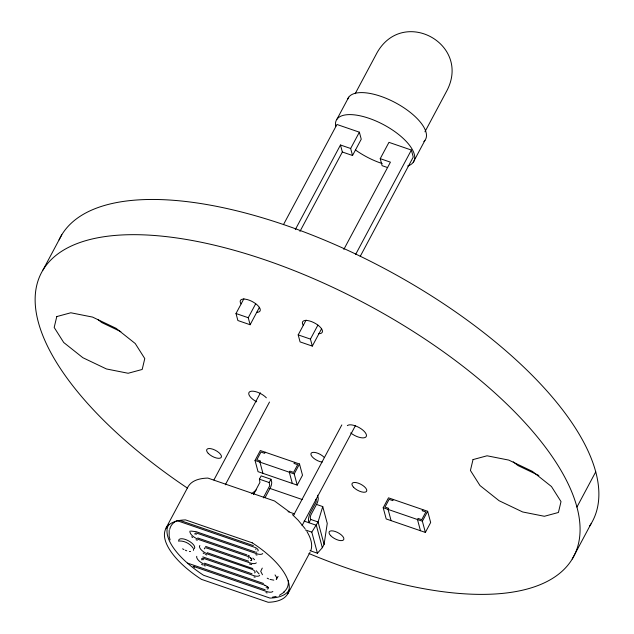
<?xml version="1.0" encoding="UTF-8"?>
<svg xmlns="http://www.w3.org/2000/svg" width="634" height="634" viewBox="0 0 634 634"><rect width="100%" height="100%" fill="white"/><g stroke="black" fill="none" stroke-linecap="round" stroke-linejoin="round"><path stroke-width="0.95" d="M169.183 530.325L169.175 536.459L170.086 539.883M310.026 550.677L317.444 553.228L322.326 547.697L324.085 544.4L327.255 523.407L322.746 506.582L316.255 504.347M193.41 550.367L193.568 549.718M276.266 579.484L276.725 577.574L275.045 574.927M310.89 550.399C313.085 543.924 310.2 537.022 306.888 531.458M322.746 506.582L318.078 521.964L311.801 532.14L317.444 553.228M42.977 270.013L61.775 234.802M336.987 119.176L348.74 97.168M259.441 307.284L250.121 324.735L237.885 320.527L236.007 313.521L243.916 298.709M283.453 224.658L336.947 124.478L359.375 132.181L361.245 139.195L352.536 155.504L342.352 152.009L340.474 144.996L350.657 148.499L352.536 155.504M355.183 93.689L377.23 52.4C403.375 6.911 471.125 43.912 446.994 90.496L424.946 131.793M250.121 324.735L248.251 317.721L255.7 303.765M295.293 229.619L340.474 144.996M299.961 231.394L342.352 152.009M350.657 148.499L359.375 132.181M165.965 528.146L188.179 486.547C192.15 479.875 200.693 478.282 207.857 478.076L274.554 500.995L289.175 511.765M387.667 167.582L382.112 165.672L380.234 158.658L388.951 142.349L411.379 150.052L413.249 157.058L360.223 256.374M213.912 479.962L260.439 392.834M321.62 328.681L312.316 346.101L300.072 341.892L298.194 334.887L306.111 320.059M343.842 249.392L390.425 162.161L380.234 158.658M225.308 484.804L269.505 402.035M312.316 346.101L310.438 339.095L317.88 325.155M355.555 254.591L411.379 150.052M413.209 162.359L424.954 140.352M255.034 460.45L260.328 450.544L299.502 464.001L302.505 475.223L297.219 485.121L258.038 471.664L255.034 460.45L294.216 473.907L297.219 485.121M265.226 452.224L264.632 453.326L260.962 452.066L256.849 459.769L260.519 461.029L259.932 462.131L262.936 473.344M253.552 494.528A6.863 2.259 -71 0 1 253.909 493.727L259.932 482.371L259.409 479.177L261.168 475.872L270.964 479.241L271.621 481.697A4.795 1.577 -71 0 1 270.219 487.998L265.107 497.579M263.348 497.888A6.863 2.259 -71 0 1 263.696 497.096L269.727 485.739L269.204 482.545L270.964 479.241M294.604 462.321L294.017 463.422L297.687 464.682L293.574 472.385L289.904 471.125L289.318 472.227L292.322 483.441M294.216 473.907L299.502 464.001M262.27 568.096L260.717 571.353L262.484 574.753M293.439 515.537L341.821 424.923M302.046 525.61L355.547 425.406M276.662 578.969L278.057 576.354M317.483 495.225L318.141 497.682A4.795 1.577 -71 0 1 316.738 503.982L311.159 514.436A2.742 0.903 -71 0 0 310.359 518.041L310.739 519.444L308.972 522.741L308.496 520.839A6.863 2.259 -71 0 1 310.224 513.08L316.247 501.724L315.938 499.323M287.844 593.812L310.058 552.222M383.198 507.739L388.483 497.841L427.657 511.297L430.66 522.511L425.374 532.417L386.201 518.953L383.198 507.739L422.371 521.203L425.374 532.417M393.381 499.521L392.795 500.622L389.118 499.354L385.004 507.057L388.682 508.325L388.095 509.419L391.091 520.641M422.759 509.617L422.173 510.719L425.85 511.979L421.737 519.682L418.06 518.414L417.473 519.515L420.477 530.737M422.371 521.203L427.657 511.297M576.932 507.065L595.73 471.854M572.225 559.037L591.023 523.827M251.643 493.775L256.207 489.979M284.357 592.037L279.388 595.326M251.421 560.21L250.874 560.353L251.421 560.21A3.289 1.363 28.1 0 0 251.722 559.41A5.032 2.084 28.1 0 0 251.571 558.998L250.501 557.785M272.438 597.173L276.147 596.436M190.866 531.07L196.049 531.657L255.058 551.929M179.47 540.992C184.756 540.85 190.184 543.782 193.14 548.141M256.699 552.206L255.946 552.159M189.384 551.453L190.557 551.548M273.801 580.15L269.989 579.397M195.914 534.232L196.35 534.327M251.753 564.601L249.392 563.991M202.674 559.465L203.562 559.695M253.98 576.972L255.137 577.217M255.811 554.734L257.024 555.099M265.947 592.592L267.152 592.956M236.007 313.521L248.251 317.721M298.194 334.887L310.438 339.095M259.409 479.177L269.204 482.545M269.886 488.418L302.347 499.568M288.09 511.662L294.517 513.865M310.739 519.444L318.078 521.964L324.085 544.4M304.074 521.061L316.318 525.269L322.326 547.697M305.303 529.905L311.801 532.14M179.945 520.395L253.37 545.62M177.013 520.633L254.709 547.324A3.289 1.363 28.1 0 1 257.99 549.741A5.032 2.084 28.1 0 1 258.133 550.161A3.289 1.363 28.1 0 1 257.84 550.954M197.745 537.965L246.959 554.877M205.551 546.381L248.647 561.185M207.239 552.689L252.815 568.547M202.809 556.89L252.023 573.802M204.497 563.206L263.506 583.478M264.846 585.182L205.836 564.91A8.773 3.638 28.1 0 1 196.802 557.73L196.762 557.587A8.773 3.638 28.1 0 1 196.77 556.335M187.498 563.087L265.194 589.786M204.005 565.528L205.25 566.004M185.342 550.249L186.737 550.795M248.195 555.352L249.431 555.931M248.171 557.857L248.639 558.071M196.009 539.716L197.253 540.295M205.511 554.441L206.747 555.012M538.845 475.508L517.883 465.507L513.294 461.861M120.856 331.661L101.646 322.492L97.826 319.449M267.191 578.184L268.586 578.85M201.557 564.292L202.769 564.957M182.6 548.814L183.947 549.583M255.502 549.068L255.938 549.337M203.157 553.054L204.306 553.783M266.066 587.195L266.462 587.488M252.847 558.094L254.591 559.727M256.223 570.711L259.084 573.936M191.658 536.744L192.601 537.553M292.385 514.578L298.178 520.252L305.089 528.701M268.127 587.599L267.707 586.997L268.127 587.599A5.032 2.084 28.1 0 1 268.269 588.011A3.289 1.363 28.1 0 1 267.065 588.962M59.057 239.898A301.578 125.064 28.1 0 1 388.262 270.583A301.578 125.064 28.1 0 1 589.462 526.26M187.466 488.132A301.578 125.064 28.1 0 1 122.988 234.913A301.578 125.064 28.1 0 1 561.177 470.745A301.578 125.064 28.1 0 1 308.924 553.506M322.183 462.083A8.226 3.408 28.1 0 1 312.142 456.726A8.226 3.408 28.1 0 1 313.925 452.335A8.226 3.408 28.1 0 1 324.117 457.312M303.218 325.242A11.135 4.612 28.1 0 1 307.593 320.55A11.135 4.612 28.1 0 1 320.788 327.762A11.135 4.612 28.1 0 1 318.712 333.706M241.023 303.876A11.135 4.612 28.1 0 1 245.398 299.185A11.135 4.612 28.1 0 1 258.601 306.388A11.135 4.612 28.1 0 1 256.524 312.34M256.675 401.813A10.968 4.549 28.1 0 1 250.168 391.519A10.968 4.549 28.1 0 1 266.359 397.811M347.337 425.636A10.968 4.549 28.1 0 1 360.96 428.687A10.968 4.549 28.1 0 1 365.033 437.531A10.968 4.549 28.1 0 1 350.705 432.935M335.727 126.475A43.865 18.188 28.1 0 1 384.727 125.294A43.865 18.188 28.1 0 1 407.686 165.965M382.191 163.564A43.865 18.188 28.1 0 1 355.468 149.989M347.646 99.284A43.865 18.188 28.1 0 1 396.9 103.524A43.865 18.188 28.1 0 1 423.861 141.556M262.722 553.585A8.773 3.638 28.1 0 1 256.398 553.633L197.388 533.36A3.289 1.363 28.1 0 0 194.9 534.034A5.032 2.084 28.1 0 0 194.939 534.177M288.24 580.356A65.801 27.286 28.1 0 1 283.517 592.188M194.464 567.343A65.801 27.286 28.1 0 1 193.108 566.265L266.534 591.49A8.773 3.638 28.1 0 0 272.858 591.443M169.73 529.398A65.801 27.286 28.1 0 1 176.292 521.005M289.445 589.374A68.543 28.427 28.1 0 1 269.997 598.092L203.577 575.268A68.543 28.427 28.1 0 1 168.858 524.247M264.877 585.325A3.289 1.363 28.1 0 1 267.746 587.139M254.551 572.922A3.289 1.363 28.1 0 0 255.098 572.026A5.032 2.084 28.1 0 0 254.955 571.614A3.289 1.363 28.1 0 0 251.674 569.197L208.578 554.393A8.773 3.638 28.1 0 1 199.853 545.47M251.397 558.705A3.289 1.363 28.1 0 0 248.29 556.581L199.076 539.669A8.773 3.638 28.1 0 1 190.042 532.489L190.002 532.354A8.773 3.638 28.1 0 1 190.018 531.094M256.31 562.834A8.773 3.638 28.1 0 1 249.978 562.889L206.89 548.085A3.289 1.363 28.1 0 0 204.402 548.759A5.032 2.084 28.1 0 0 204.441 548.893M259.686 575.458A8.773 3.638 28.1 0 1 253.362 575.506L204.148 558.594A3.289 1.363 28.1 0 0 201.66 559.267A5.032 2.084 28.1 0 0 201.802 559.687A3.289 1.363 28.1 0 0 201.977 559.981M178.733 541.301A8.908 3.693 28.1 0 1 188.266 540.691A8.908 3.693 28.1 0 1 193.576 549.06M56.783 316.572L54.183 327.453L63.725 342.511L82.848 357.703L106.425 368.956L128.139 373.267L142.182 369.464L144.782 358.582L135.24 343.533L116.117 328.341L92.54 317.079L70.818 312.776L56.783 316.572M473.019 459.587L470.42 470.468L479.962 485.525L499.085 500.717L522.662 511.971L544.376 516.282L558.419 512.478L561.011 501.597L551.477 486.547L532.354 471.355L508.777 460.094L487.055 455.791L473.019 459.587M252.245 542.831L185.532 519.904A69.09 28.649 28.1 0 0 201.446 579.349L268.158 602.276A69.09 28.649 28.1 0 0 252.245 542.831M330.671 535.659A8.226 3.408 28.1 0 0 343.39 540.025A8.226 3.408 28.1 0 0 335.338 531.53A8.226 3.408 28.1 0 0 330.671 535.659M353.574 487.269A8.226 3.408 28.1 0 0 366.301 491.643A8.226 3.408 28.1 0 0 358.25 483.148A8.226 3.408 28.1 0 0 353.574 487.269M208.237 453.342A8.226 3.408 28.1 0 0 220.957 457.716A8.226 3.408 28.1 0 0 212.905 449.221A8.226 3.408 28.1 0 0 208.237 453.342"/></g></svg>
